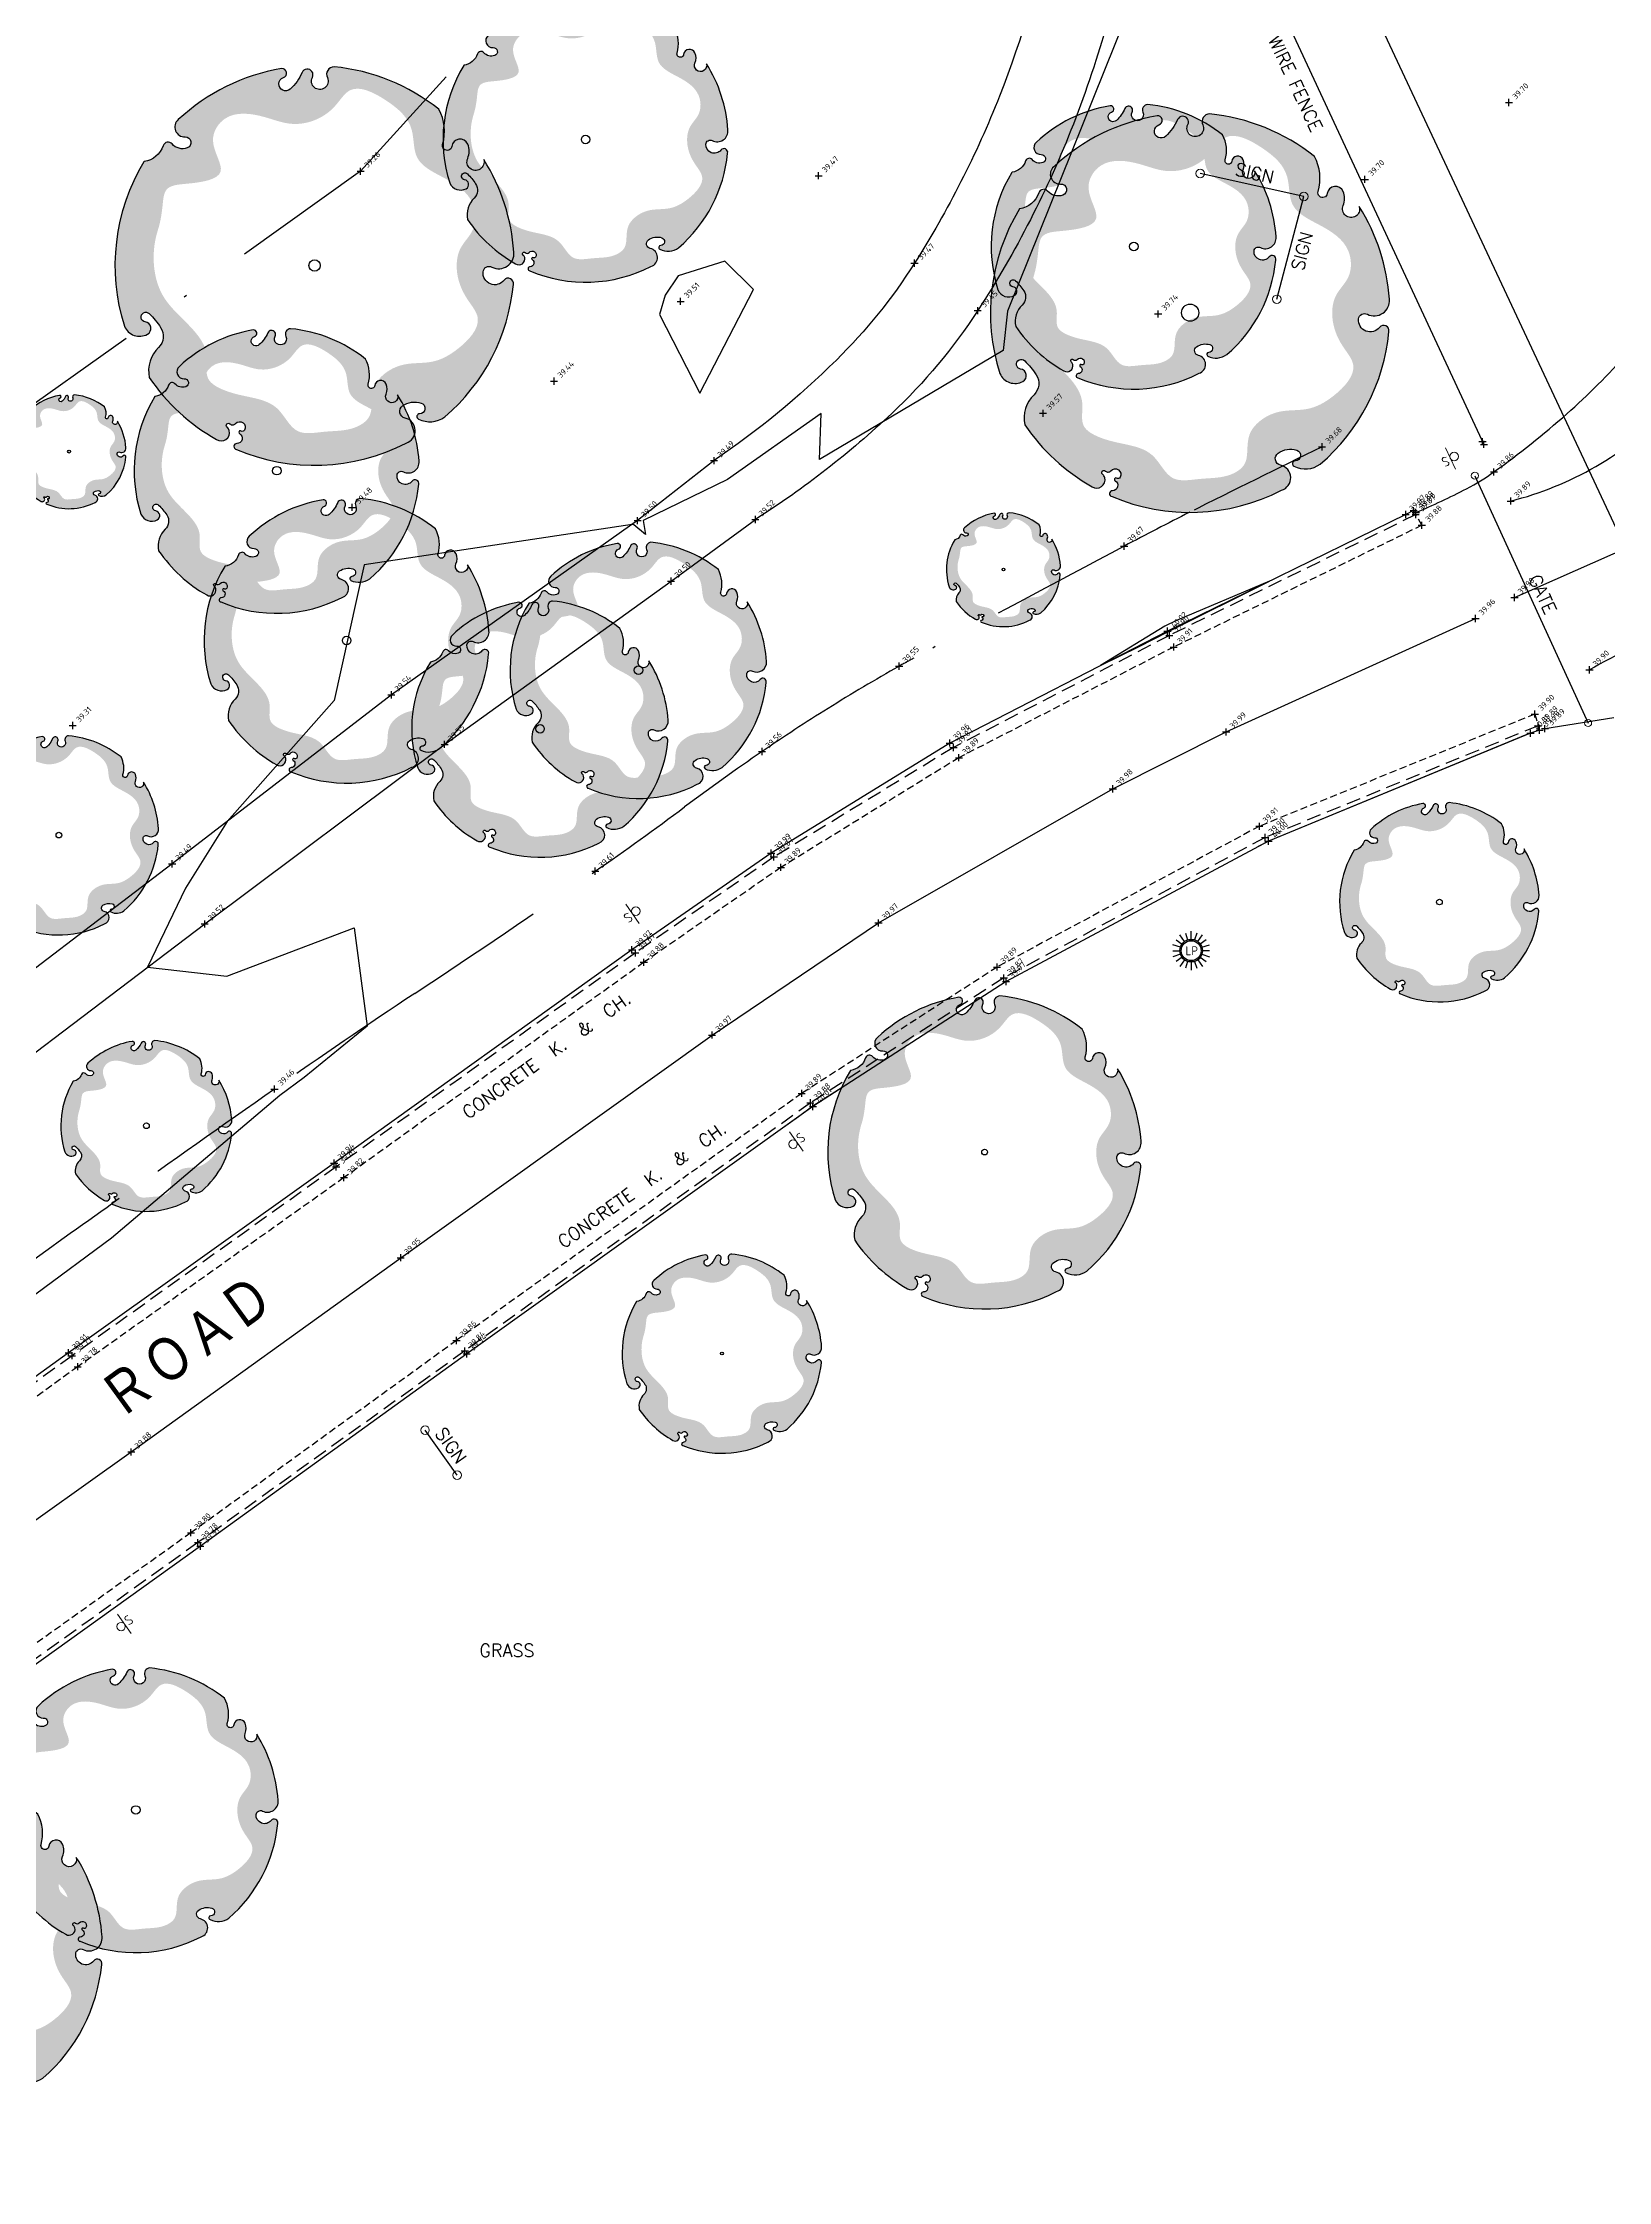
# Model space of a CAD drawing. Header units: metres. Extents: x 246075 to 247503, y 7418632 to 7419642.
# Drawn here: x 247004.1 to 247059, y 7419001.9 to 7419076.8 of the extents above; entities that cross this region are included whole.
import ezdxf
from ezdxf.enums import TextEntityAlignment as Align

# ---------------------------------------------------------------- set-up
doc = ezdxf.new("R2010")
doc.units = ezdxf.units.M
for name, pattern in [('DASHDOT', [10, 5, -2.5, 0, -2.5]), ('DASHED', [0.75, 0.5, -0.25]), ('HIDDEN', [0.375, 0.25, -0.125])]:
    doc.linetypes.add(name, pattern=pattern)
for name, color, linetype in [('-TEXT', 7, 'Continuous'), ('103_TOE_OF_BATTER', 37, 'DASHDOT'), ('103_TOE_OF_BATTER-L', 37, 'DASHDOT'), ('103_TOE_OF_BATTER-S', 37, 'DASHDOT'), ('104_EXISTING_SURFACE-L', 35, 'Continuous'), ('104_EXISTING_SURFACE-S', 35, 'Continuous'), ('201_SINGLE_TREE-H', 63, 'Continuous'), ('201_SINGLE_TREE-S', 96, 'Continuous'), ('203_GROUP_TREES', 116, 'DASHDOT'), ('203_GROUP_TREES-L', 116, 'DASHDOT'), ('203_GROUP_TREES-S', 116, 'DASHDOT'), ('403_EDGE_OF_BITUMEN', 8, 'Continuous'), ('403_EDGE_OF_BITUMEN-L', 8, 'Continuous'), ('403_EDGE_OF_BITUMEN-S', 8, 'Continuous'), ('405_EDGE_FORMATION', 33, 'Continuous'), ('405_EDGE_FORMATION-L', 33, 'Continuous'), ('405_EDGE_FORMATION-S', 33, 'Continuous'), ('408_BACK_OF_KERB', 10, 'Continuous'), ('408_BACK_OF_KERB-L', 10, 'Continuous'), ('408_BACK_OF_KERB-S', 10, 'Continuous'), ('418_LANE_LINE_SOLID', 53, 'Continuous'), ('418_LANE_LINE_SOLID-L', 53, 'Continuous'), ('418_LANE_LINE_SOLID-S', 53, 'Continuous'), ('503_SIGN', 89, 'Continuous'), ('903_FENCE', 24, 'FENCELINE'), ('903_FENCE-S', 24, 'Continuous'), ('904_GATE', 22, 'Continuous'), ('EX-GATE_(SLS)', 22, 'Continuous'), ('EX-TRAFFIC_SIGN_(SLS)', 89, 'Continuous'), ('Surface_Contours_Major', 4, 'Continuous'), ('Surface_Contours_Minor', 253, 'Continuous')]:
    doc.layers.add(name, color=color, linetype=linetype)
for name, color, linetype, true_color in [('406_LIP_OF_KERB', 7, 'HIDDEN', 0xff4100), ('406_LIP_OF_KERB-L', 7, 'HIDDEN', 0xff4100), ('406_LIP_OF_KERB-S', 7, 'HIDDEN', 0xff4100), ('407_INVERT_OF_KERB', 7, 'DASHED', 0xff4100), ('407_INVERT_OF_KERB-L', 7, 'DASHED', 0xff4100), ('407_INVERT_OF_KERB-S', 7, 'DASHED', 0xff4100), ('717_ELEC_LINE_OVER', 7, 'Continuous', 0xffa500), ('EX-LIGHT_(SLS)', 7, 'Continuous', 0xffa500)]:
    doc.layers.add(name, color=color, linetype=linetype, true_color=true_color)
doc.styles.add('BOLD', font='ARIALN.TTF')
doc.styles.add('ISO', font='iso.shx')
doc.styles.add('ISO2.5', font='isocp.shx', dxfattribs={"height": 2.5})
doc.styles.get("Standard").update_dxf_attribs({"font": 'SIMPLEX.shx'})
doc.linetypes.add('FENCELINE', pattern='A,0.5,-0.2,["/",Standard,S=0.1,R=0,X=0,Y=-0.05],-0.25', length=0.95)

# ---------------------------------------------------------------- blocks, each defined once
blk = doc.blocks.new('CROSS')
at = {"color": 0, "linetype": 'Continuous'}
for p, q in [((-0.5, 0), (0.5, 0)), ((0, -0.5), (0, 0.5))]:
    blk.add_line(p, q, dxfattribs=at)
blk = doc.blocks.new('SP')
at = {"color": 0, "linetype": 'Continuous', "lineweight": 13}
for p, q in [((0.1496773517587346, 0.4234156031730781), (0.1496773517587346, -0.4063998643444126)), ((0.2795806264404116, 0.1647302818258982), (0.2629590167847671, 0.1037785327369976)), ((0.2629590167847671, 0.1037785327369976), (0.3017451745278777, 0.05945252042591949)), ((0.3349901952491218, 0.192435622320853), (0.2795806264404116, 0.1647302818258982)), ((0.3017451745278777, 0.05945252042591949), (0.4014802366916098, 0.004044371916859492)), ((0.4236447847790759, 0.1758124180238801), (0.3349901952491218, 0.192435622320853)), ((0.4014802366916098, 0.004044371916859492), (0.4070213737134764, 0.004044371916859492)), ((0.4402663944347204, -0.04028164039421858), (0.4014802366916098, 0.004044371916859492)), ((0.4014802366916098, 0.004044371916859492), (0.4070213737134764, 0.004044371916859492)), ((0.2629590167847671, -0.09568978890327857), (0.3682352159703658, -0.1289336650163747)), ((0.3682352159703658, -0.1289336650163747), (0.4236447847790759, -0.1012308570022695)), ((0.3682352159703658, -0.1289336650163747), (0.3737763529922323, -0.1289336650163747)), ((0.4236447847790759, -0.1012308570022695), (0.4402663944347204, -0.04028164039421858))]:
    blk.add_line(p, q, dxfattribs=at)
blk.add_circle((0, 0), 0.1499998041406962, dxfattribs=at)
blk = doc.blocks.new('201T')
at = {"layer": '201_SINGLE_TREE-S'}
blk.add_circle((0, 0), 0.5, dxfattribs=at)
blk = doc.blocks.new('201C')
at = {"layer": '201_SINGLE_TREE-H', "transparency": 33554534}
h = blk.add_hatch(color=256, dxfattribs=at)
h.paths.add_polyline_path([(-0.3716764460812954, -0.3344175513540222, 0.2229257005935259), (0.01964065704876816, -0.4995984323783969, 0.7707990094396505), (0.04389588841951308, -0.4416688276535474, -0.6503021150130089), (0.05113898635190139, -0.4116153000380969, -0.2347368677725955), (0.09642395032918216, -0.4246522328144486, -0.8473118040143002), (0.08158999935972133, -0.4474702552796526, 0.7844296681140911), (0.07323903959746758, -0.4583251090194373, 0.2769341281739931), (0.135243976684194, -0.4813414217118037, 0.1935989468105165), (0.430904730433582, -0.2535774916737754, 0.8004349316816511), (0.4144096807091557, -0.2337386029824806, -0.7521599147198078), (0.3756626661862015, -0.1924639238671055, -0.5289142198604304), (0.4006328110764059, -0.1909163335837967, 0.5941124995862044), (0.4663025168738386, -0.1803881464990766, 0.1238052325822605), (0.4961652935024858, 0.06163288796495969, -1.4175903664903), (0.4607277737386255, 0.08113632430868556, 0.2069055011306047), (0.4757894841613393, 0.1133099128033077, 0.75972926337202), (0.4373759106654518, 0.1252403209139228, -1.07330725264715), (0.4186841348770258, 0.1392467082571471, 0.1943787022314237), (0.4474244448728655, 0.2231369074558192, 0.1446122602557957), (0.2543756417368286, 0.4304264144850674, 0.5333896719804042), (0.2276620666693532, 0.4127841109849264, -1.59259249632834), (0.1939435380733983, 0.4293470172832929, 1.030038490857504), (0.1757722386539626, 0.4512817609433508, -0.1036101070781722), (0.1313716989290015, 0.4261537818950139, -1.238487165837409), (0.1281613151146814, 0.4593007997363543, 0.8847252645569005), (0.1336119012953816, 0.4817961701899893, 0.1475487528784249), (-0.1551186732922361, 0.4753095029296492, 0.717250462096952), (-0.1578545897889683, 0.4290650633403121, -0.8640317687005135), (-0.1645961076481797, 0.4015017719529865, -0.3107038117222954), (-0.1946274194899331, 0.4266287297165672, 0.5814299109044315), (-0.2166864501220971, 0.4321260454232032, -0.2815581878467048), (-0.2766433991876909, 0.4161727403814481), (-0.2775015109907599, 0.4158989289895487, 0.2171212835452754), (-0.4959402779565778, 0.06342119864180162), (-0.4959410507072732, 0.06340747551709747, 0.440010530890564), (-0.4522481000126959, 0.02099900381736575, 0.7239725548553895), (-0.4441569926148361, 0.05155298120492091, -1.384648044533611), (-0.4261723901189214, 0.06593284384918086, -0.05110651814804767), (-0.4149325146618139, 0.02234781398301777, -0.3615015149386034), (-0.4410002773522308, -0.02078719149408137, 0.2568224313056032), (-0.4936881063069336, -0.07907055419607723, 0.1161655517111834), (-0.4064785594581224, -0.2911337230927966, 0.6780295620308776), (-0.3682167477328733, -0.2842915486862196, 0.1700351018160893), (-0.3696109520348614, -0.2740276504216492, -1.05470140758829), (-0.3596049436782209, -0.2695743207829064, 0.4319030773951807), (-0.3468089782991228, -0.2748608327414654, -0.910727908535756), (-0.3329014852661771, -0.2993212162213279, -0.4204602959316671), (-0.3418036587808615, -0.2976473296893705, 1.007884986431143), (-0.347921400633652, -0.3018229794128153, -0.7666339792373723), (-0.3646032358620062, -0.3215549261815642, 0.9386017609543317), (-0.3716748241076857, -0.334418582065755)])
edge = h.paths.add_edge_path(flags=16)
edge.add_spline(control_points=[(-0.3176730817641555, 0.2468491133487873), (-0.3030009273187773, 0.2627791505195773), (-0.2855504979763168, 0.2893271047763957), (-0.255964825392681, 0.3411280513180053), (-0.1928329558461144, 0.3154870815315665), (-0.09212162248599043, 0.2859600491302796), (-0.1161796757725995, 0.3941019494035327), (-0.03586484800166545, 0.4461995946312083), (0.03917480961700903, 0.398510702916786), (0.1027872634624316, 0.3299043994605153), (0.1957274961626467, 0.3213869582765323), (0.2784284931049683, 0.3804106593100869), (0.3441516223632277, 0.2960684540581955), (0.3785182581850677, 0.2147240082794415), (0.3303220186825797, 0.1306537553690834), (0.3915417846686466, 0.05916492412550589), (0.437794661952978, -0.01388031098329279), (0.4054583123835869, -0.09188238245542024), (0.3458733859376935, -0.1091000859926385), (0.3101777228201286, -0.1665627290151299), (0.3057034838162451, -0.2282205229717906), (0.3286160148038277, -0.3090514946946268), (0.240833570527343, -0.3446576761156983), (0.1647412143019835, -0.3496072952947742), (0.1030018093163108, -0.3141964137842148), (0.0463161101511389, -0.3153223752537979), (0.004680297117943155, -0.3356474490240036), (-0.01392588364086578, -0.3682077705013516), (-0.03273005758831005, -0.4069318511618487), (-0.09274984124056118, -0.4150781950333347), (-0.1463433918572434, -0.3867828185648587), (-0.2299707773391617, -0.3664687591291766), (-0.2245109853141116, -0.2773120091558727), (-0.2863841152326643, -0.2294346316150815), (-0.3343885003637865, -0.194100562234734), (-0.3737479187078065, -0.1408644831791168), (-0.3276315815647877, -0.08655718771011145), (-0.3440263394837189, -0.0009014743386810409), (-0.386579252834423, 0.08278160652574762), (-0.3664937628350344, 0.17962323917933), (-0.3358889330952763, 0.2270715687569052), (-0.3176730817641555, 0.2468491133487873)], knot_values=[0, 0, 0, 0, 0.06497186932037158, 0.1012431336252679, 0.1565195553920549, 0.2455860825017533, 0.3244625089901523, 0.3879073746161184, 0.4860941177285412, 0.5545139293283894, 0.6718261249842064, 0.7286294555460615, 0.8236608508427032, 0.9198853115485488, 0.9899527887791639, 1.075257106409198, 1.171703623858139, 1.235930409942461, 1.293574855600173, 1.346478347582931, 1.426141871237778, 1.479146356297485, 1.57081679340908, 1.644481054542723, 1.7125613116317, 1.774900732002249, 1.807000244173619, 1.846291278270252, 1.885582312366855, 1.928182194953374, 2.007036017507627, 2.074590550458035, 2.151637709542221, 2.226454545401149, 2.293426015376574, 2.34074433710481, 2.397547667666688, 2.473170282996442, 2.587293589769855, 2.673595166614693, 2.75425938785441, 2.75425938785441, 2.75425938785441, 2.75425938785441], degree=3, periodic=0)
at = {"layer": '201_SINGLE_TREE-S'}
blk.add_lwpolyline([(-0.3716764460812954, -0.3344175513540222, 0.2229257005935317), (0.01964065704876816, -0.4995984323783969, 0.7707990094397617), (0.04389588841951308, -0.4416688276535421, -0.6503021150130538), (0.05113898635190139, -0.4116153000380969, -0.2347368677725977), (0.09642395032918216, -0.4246522328144486, -0.8473118040142994), (0.08158999935972133, -0.4474702552796526, 0.7844296681141801), (0.07323903959746758, -0.4583251090194391, 0.2769341281739876), (0.135243976684194, -0.4813414217118037, 0.1935989468105169), (0.430904730433582, -0.2535774916737736, 0.800434931681331), (0.4144096807091557, -0.2337386029824753, -0.7521599147198439), (0.3756626661862015, -0.1924639238671038, -0.5289142198604725), (0.4006328110764059, -0.1909163335837967, 0.594112499586194), (0.4663025168738386, -0.1803881464990784, 0.1238052325822609), (0.4961652935024858, 0.06163288796495969, -1.417590366490407), (0.4607277737386255, 0.08113632430868734, 0.206905501130606), (0.4757894841613393, 0.1133099128033077, 0.7597292633720214), (0.4373759106654518, 0.1252403209139228, -1.073307252646932), (0.4186841348770258, 0.1392467082571436, 0.1943787022314237), (0.4474244448728655, 0.2231369074558192, 0.1446122602557931), (0.2543756417368286, 0.4304264144850656, 0.5333896719803994), (0.2276620666693532, 0.4127841109849264, -1.592592496328683), (0.1939435380733983, 0.4293470172832983, 1.030038490857383), (0.1757722386539626, 0.4512817609433526, -0.103610107078187), (0.1313716989290015, 0.4261537818950103, -1.238487165837401), (0.1281613151146814, 0.4593007997363543, 0.8847252645569005), (0.1336119012953816, 0.4817961701899893, 0.1475487528784267), (-0.1551186732922361, 0.4753095029296475, 0.7172504620968337), (-0.1578545897889683, 0.4290650633403157, -0.8640317687005391), (-0.1645961076481797, 0.4015017719529865, -0.310703811722292), (-0.1946274194899331, 0.4266287297165672, 0.5814299109044796), (-0.2166864501220971, 0.4321260454232014, -0.2815581878466759), (-0.2766433991876909, 0.4161727403814464), (-0.2775015109907599, 0.4158989289895487, 0.2171212835452748), (-0.4959402779565778, 0.06342119864180162), (-0.4959410507072732, 0.06340747551709747, 0.4400105308905434), (-0.4522481000126959, 0.02099900381736575, 0.723972554855401), (-0.4441569926148361, 0.05155298120492091, -1.384648044533459), (-0.4261723901189214, 0.06593284384918263, -0.05110651814804821), (-0.4149325146618139, 0.02234781398301777, -0.361501514938633), (-0.4410002773522308, -0.02078719149408137, 0.2568224313056059), (-0.4936881063069336, -0.07907055419607723, 0.1161655517111834), (-0.4064785594581224, -0.2911337230927966, 0.6780295620308899), (-0.3682167477328733, -0.2842915486862196, 0.1700351018161037), (-0.3696109520348614, -0.2740276504216492, -1.054701407587912), (-0.3596049436782209, -0.2695743207829029, 0.4319030773951715), (-0.3468089782991228, -0.2748608327414654, -0.9107279085353889), (-0.3329014852661771, -0.2993212162213208, -0.4204602959316209), (-0.3418036587808615, -0.2976473296893705, 1.007884986432059), (-0.347921400633652, -0.3018229794128207, -0.7666339792373678), (-0.3646032358620062, -0.3215549261815642, 0.938601760954506), (-0.3716748241076857, -0.3344185820657568)], format="xyb", dxfattribs=at)
blk = doc.blocks.new('LP')
at = {"layer": 'EX-LIGHT_(SLS)', "color": 0}
for p, q in [((-0.3766183804529248, 0.122370729772436), (-0.6473762266364645, 0.2103452869071248)), ((-0.6473762266365668, 0), (-0.395999999999998, 0)), ((-0.5237383691032562, 0.3805181987017619), (-0.3203707297725373, 0.2327629599078705)), ((-0.2327629599077682, 0.320370729772435), (-0.4001005115700479, 0.55069111049622)), ((-0.2000502557850496, 0.6156913788372947), (-0.1223707297726151, 0.3766183804528225)), ((0, 0.395999999999998), (0, 0.6806916471781904)), ((0.2000502557849473, 0.6156913788372947), (0.1223707297724104, 0.3766183804528225)), ((0.2327629599077682, 0.320370729772435), (0.4001005115699456, 0.55069111049622)), ((0.523738369103154, 0.3805181987015828), (0.3203707297725373, 0.2327629599078705)), ((0.3766183804529248, 0.122370729772436), (0.6473762266364645, 0.2103452869069457)), ((-0.3766183804529248, -0.122370729772436), (-0.6473762266365668, -0.2103452869071248)), ((-0.3203707297723327, -0.2327629599078705), (-0.5237383691033074, -0.3805181987017619)), ((-0.2327629599077682, -0.320370729772435), (-0.4001005115700479, -0.55069111049622)), ((-0.1223707297725127, -0.3766183804528225), (-0.2000502557850496, -0.6156913788372947)), ((0, -0.395999999999998), (0, -0.6806916471781904)), ((0.1223707297724104, -0.3766183804528225), (0.2000502557849473, -0.6156913788372947)), ((0.2327629599077682, -0.320370729772435), (0.4001005115699456, -0.55069111049622)), ((0.320370729772435, -0.2327629599078705), (0.523738369103154, -0.3805181987017619)), ((0.3766183804529248, -0.122370729772436), (0.6473762266364645, -0.2103452869071248)), ((0.6473762266364645, -1.790567694115452e-13), (0.395999999999998, -1.790567694115452e-13))]:
    blk.add_line(p, q, dxfattribs=at)
for radius in [0.396, 0.3494479677177595]:
    blk.add_circle((0, 0), radius, dxfattribs=at)
at = {"layer": 'EX-LIGHT_(SLS)', "color": 0, "style": 'ISO'}
blk.add_text('LP', height=0.315, dxfattribs=at).set_placement((0.02035495017645417, 0), align=Align.MIDDLE_CENTER)
blk = doc.blocks.new('GATE')
at = {"color": 0, "linetype": 'Continuous', "lineweight": 13}
blk.add_circle((0, 0), 0.125, dxfattribs=at)
blk = doc.blocks.new('SPD')
at = {"color": 0, "linetype": 'Continuous', "lineweight": 13}
blk.add_circle((0, 0), 0.1499999999999773, dxfattribs=at)
blk = doc.blocks.new('CK')
at = {"layer": '-TEXT'}
blk.add_text('CONCRETE  K.  &  CH.', height=0.45, dxfattribs=at).set_placement((-0.0324149327352643, -0.2360252141952515), align=Align.CENTER)
blk = doc.blocks.new('G')
at = {"layer": '-TEXT'}
blk.add_text('GRASS', height=0.45, dxfattribs=at).set_placement((0.02052945713512599, -0.2354970537126064), align=Align.CENTER)

msp = doc.modelspace()

# ---------------------------------------------------------------- linework, layer by layer
at = {"layer": '103_TOE_OF_BATTER'}
for points in [[(246997.0385198593, 7419029.334598422, -0.0005350164368299215), (247003.3275573367, 7419033.88062303, -0.001913711931135949), (247006.7558159828, 7419036.333263874, -0.00121112377031065), (247012.1969529762, 7419040.17477409, -0.007063809958465559), (247017.1154946338, 7419043.526749158, 0.005504311846057092), (247023.4408445127, 7419047.808631266, 0.008645444828538584), (247026.5711966341, 7419050.059430524, -0.009978163888579784), (247029.2886948458, 7419052.002411153, -0.01095483180113299), (247031.5998204052, 7419053.512793228, -0.01042521300507789), (247034.0939489538, 7419054.994629153, -0.006315719657084178), (247034.6120605469, 7419055.279433846, -0.0004472608195267493), (247041.9816895773, 7419059.201651425, -0.00580333788827856), (247044.281956017, 7419060.389225841, -0.002904624987413416), (247048.9183140607, 7419062.681503507)], [(246984.4953969519, 7419020.155340212, -4.163691975837769e-05), (246992.6703701019, 7419026.148395538, -0.000233885438708747)]]:
    msp.add_lwpolyline(points, format="xyb", dxfattribs=at)
at = {"layer": '203_GROUP_TREES'}
for p, q in [((247024.9872422639, 7419083.144317996), (247015.2171160216, 7419072.340601562)), ((247015.2171160216, 7419072.340601562), (246999.9211807077, 7419061.437924365))]:
    msp.add_line(p, q, dxfattribs=at)
at = {"layer": '403_EDGE_OF_BITUMEN'}
msp.add_line((247056.7320818709, 7419052.806285724), (247059.1520642238, 7419053.191996523), dxfattribs=at)
msp.add_lwpolyline([(247052.2077040627, 7419060.380268015, 0.02030863916193518), (247053.9875622988, 7419061.214971192, 0.0355988855582268), (247054.9443081614, 7419061.801949068, 0.02607615621571061), (247057.4953907877, 7419063.838070903, 0.028345172227564), (247059.6252185854, 7419065.955257226, 0.06424909574118753), (247061.6689749984, 7419068.921061576, 0.08783878300006674), (247062.4498734066, 7419071.447031911, 0.05959471661120095), (247062.4603787891, 7419073.339318764, 0.01665384048665886), (247061.4731050871, 7419080.016162275, 0.02806197880533102), (247060.6521795113, 7419083.426607765, 0.02159217304752268), (247059.1516603105, 7419087.729981309)], format="xyb", dxfattribs=at)
at = {"layer": '405_EDGE_FORMATION'}
for p, q in [((247027.605204268, 7419062.198622756), (247024.9274494999, 7419060.097306016)), ((247024.9274494999, 7419060.097306016), (247016.2930101806, 7419053.988226715)), ((247026.0995520781, 7419057.972282783), (247029.055629189, 7419060.135440786)), ((247018.1587637356, 7419052.255163538), (247026.0995520781, 7419057.972282783)), ((247016.2930101806, 7419053.988226715), (247008.6070922931, 7419048.068413676)), ((247009.7492796975, 7419045.959612292), (247018.1587637356, 7419052.255163538)), ((247008.6070922931, 7419048.068413676), (246998.1568865797, 7419040.091577732)), ((246999.9107328642, 7419038.510619646), (247009.7492796975, 7419045.959612292))]:
    msp.add_line(p, q, dxfattribs=at)
for points in [[(247038.0760526809, 7419095.04659886, -0.0818939160461456), (247041.8565498905, 7419087.328485586, -0.1164632370727511), (247042.222408692, 7419081.255067064, -0.04992981272436372), (247040.200767295, 7419073.992512308, -0.05124047884400668), (247036.8495389814, 7419067.454538837, -0.06026121174973038), (247033.8398730755, 7419063.85532623, -0.04658531112766167), (247029.055629189, 7419060.135440786)], [(247035.5030728418, 7419093.788097844, -0.08539703311927561), (247039.1002417902, 7419086.768829795, -0.1228476317895352), (247039.4245180278, 7419081.253067858, -0.04759826238091811), (247037.6134140184, 7419074.975378515, -0.04731359648963097), (247034.6334176514, 7419069.116879736, -0.0571050100980484), (247031.8929524384, 7419065.722410945, -0.04483245210077209), (247027.605204268, 7419062.198622756)]]:
    msp.add_lwpolyline(points, format="xyb", dxfattribs=at)
at = {"layer": '406_LIP_OF_KERB'}
for p, q in [((247052.4171707973, 7419059.933741405), (247052.1274507522, 7419060.446154582)), ((247052.4171707973, 7419059.933741405), (247043.7179011057, 7419055.664781526)), ((247043.7179011057, 7419055.664781526), (247036.1891030219, 7419051.786827166)), ((247056.3774464962, 7419053.315422786), (247046.7207258088, 7419049.383908201)), ((247056.3774464962, 7419053.315422786), (247056.5450964173, 7419052.753738137)), ((247036.1891030219, 7419051.786827166), (247029.9509307381, 7419047.943832027)), ((247046.7207258088, 7419049.383908201), (247037.5275904735, 7419044.449424732)), ((247029.9509307381, 7419047.943832027), (247025.1460206244, 7419044.616875838)), ((247025.1460206244, 7419044.616875838), (247014.6327565863, 7419037.068614188)), ((247037.5275904735, 7419044.449424732), (247030.6796236455, 7419040.02260211)), ((247030.6796236455, 7419040.02260211), (247018.5753122793, 7419031.364107965)), ((247014.6327565863, 7419037.068614188), (247005.297764513, 7419030.44326818)), ((247018.5753122793, 7419031.364107965), (247009.2686218854, 7419024.623441939)), ((247005.297764513, 7419030.44326818), (246996.1886007362, 7419023.823211071)), ((247009.2686218854, 7419024.623441939), (247000.3737186302, 7419018.274006863))]:
    msp.add_line(p, q, dxfattribs=at)
at = {"layer": '407_INVERT_OF_KERB'}
for p, q in [((247052.2025609105, 7419060.305571125), (247043.5677475034, 7419056.073123477)), ((247043.5677475034, 7419056.073123477), (247035.9992260687, 7419052.145302823)), ((247056.4925131638, 7419052.904816888), (247046.9269976786, 7419048.992139212)), ((247035.9992260687, 7419052.145302823), (247029.7000820022, 7419048.308115101)), ((247046.9269976786, 7419048.992139212), (247037.762347692, 7419044.069262145)), ((247029.7000820022, 7419048.308115101), (247024.8477000807, 7419044.945404416)), ((247024.8477000807, 7419044.945404416), (247014.3572346866, 7419037.446789723)), ((247037.762347692, 7419044.069262145), (247030.9814075794, 7419039.689286177)), ((247030.9814075794, 7419039.689286177), (247018.8688373752, 7419030.995557982)), ((247014.3572346866, 7419037.446789723), (247005.1010791353, 7419030.830009409)), ((247018.8688373752, 7419030.995557982), (247009.5117345009, 7419024.277225348)), ((247005.1010791353, 7419030.830009409), (246995.9004841727, 7419024.14820594)), ((247009.5117345009, 7419024.277225348), (247000.6342247438, 7419017.928307641))]:
    msp.add_line(p, q, dxfattribs=at)
at = {"layer": '408_BACK_OF_KERB'}
for p, q in [((247051.8528717719, 7419060.310952896), (247043.5003104461, 7419056.22127993)), ((247052.1274507522, 7419060.446154582), (247051.8528717719, 7419060.310952896)), ((247043.5003104461, 7419056.22127993), (247035.8651232274, 7419052.299763409)), ((247056.2257917377, 7419052.643497032), (247047.042787805, 7419048.861445582)), ((247056.5450964173, 7419052.753738137), (247056.2257917377, 7419052.643497032)), ((247035.8651232274, 7419052.299763409), (247029.6068113485, 7419048.442313201)), ((247047.042787805, 7419048.861445582), (247037.842185656, 7419043.940094842)), ((247029.6068113485, 7419048.442313201), (247024.7289057281, 7419045.054823878)), ((247024.7289057281, 7419045.054823878), (247014.2889088557, 7419037.581449257)), ((247037.842185656, 7419043.940094842), (247031.0725460031, 7419039.561868462)), ((247031.0725460031, 7419039.561868462), (247018.9341811207, 7419030.888891991)), ((247014.2889088557, 7419037.581449257), (247004.9784509386, 7419030.92827094)), ((247004.9784509386, 7419030.92827094), (246995.789073284, 7419024.2937395)), ((247018.9341811207, 7419030.888891991), (247009.5999527265, 7419024.155960802)), ((247009.5999527265, 7419024.155960802), (247000.6977442862, 7419017.771707852))]:
    msp.add_line(p, q, dxfattribs=at)
at = {"layer": '418_LANE_LINE_SOLID'}
for p, q in [((247055.6649084006, 7419057.402397783), (247065.0400686678, 7419061.550900413)), ((247045.5586548531, 7419052.68956627), (247054.2969401553, 7419056.665340096)), ((247041.5826097435, 7419050.694777224), (247045.5586548531, 7419052.68956627)), ((247033.3689963566, 7419045.995051635), (247041.5826097435, 7419050.694777224)), ((247027.5367873924, 7419042.06545978), (247033.3689963566, 7419045.995051635)), ((247016.6221926637, 7419034.2640879), (247027.5367873924, 7419042.06545978)), ((247007.175288861, 7419027.457014969), (247016.6221926637, 7419034.2640879)), ((246998.3681596032, 7419021.197815569), (247007.175288861, 7419027.457014969))]:
    msp.add_line(p, q, dxfattribs=at)
for points in [[(247055.5322521222, 7419060.782362953, 0.06827500338340488), (247058.516617395, 7419061.995060248, 0.06827500354226707), (247061.0641287315, 7419063.966673004, 0.08094063406653408), (247063.2611267939, 7419067.081596448, 0.08094063399266309), (247064.3555829989, 7419070.732858442)], [(247074.1328609716, 7419051.784239653, 0.09755947681695919), (247072.0633962334, 7419055.032239032, 0.1407313210954856), (247069.7355381246, 7419056.394224809, 0.04686224253095257), (247067.0752301113, 7419056.812892186, 0.03931831150096497), (247063.8679699015, 7419056.761068459, 0.05831314008410624), (247061.2268618796, 7419056.194691291, 0.04885149829802207), (247058.2928389257, 7419054.86550407)]]:
    msp.add_lwpolyline(points, format="xyb", dxfattribs=at)
at = {"layer": '503_SIGN'}
for p, q in [((247048.2778261248, 7419071.452231545), (247044.6497549146, 7419072.264505575)), ((247047.3320314522, 7419067.853124176), (247048.2778261248, 7419071.452231545)), ((247018.5967232808, 7419026.638989813), (247017.4737112498, 7419028.217697217))]:
    msp.add_line(p, q, dxfattribs=at)
at = {"layer": '717_ELEC_LINE_OVER'}
msp.add_line((247064.3057900177, 7419048.97914781), (247011.4043595036, 7419161.957285231), dxfattribs=at)
at = {"layer": '903_FENCE'}
for p, q in [((247022.8853187233, 7419130.865865361), (247054.5927735418, 7419062.76731397)), ((247054.5927735418, 7419062.76731397), (247054.5415169026, 7419062.86420993))]:
    msp.add_line(p, q, dxfattribs=at)
at = {"layer": '904_GATE'}
msp.add_line((247054.2770156417, 7419061.67127867), (247058.244578815, 7419053.00276807), dxfattribs=at)
at = {"layer": 'Surface_Contours_Major', "elevation": 40}
msp.add_lwpolyline([(247042.484, 7419055.67), (247043.511, 7419056.197), (247047.074, 7419057.972), (247043.817, 7419056.6), (247043.413, 7419056.392), (247041.147, 7419055.013)], close=True, dxfattribs=at)
for points in [[(247056.242, 7419052.65), (247056.238, 7419052.657), (247055.754, 7419052.459), (247047.041, 7419048.864), (247046.684, 7419048.67)], [(247032.263, 7419040.333), (247031.415, 7419039.794), (247031.067, 7419039.569), (247030.564, 7419039.206), (247029.923, 7419038.741)]]:
    msp.add_lwpolyline(points, dxfattribs=at)
at = {"layer": 'Surface_Contours_Minor', "elevation": 39.5}
msp.add_lwpolyline([(247042.4, 7419078.651), (247037.889, 7419067.436), (247037.737, 7419066.06), (247031.299, 7419062.243), (247031.359, 7419063.846), (247028.071, 7419061.536), (247025.122, 7419060.1), (247025.198, 7419059.606), (247024.799, 7419059.949), (247024.733, 7419059.961), (247015.338, 7419058.552), (247014.29, 7419053.797), (247010.535, 7419049.554), (247009.073, 7419047.209), (247007.746, 7419044.444), (247010.525, 7419044.125), (247014.985, 7419045.827), (247015.45, 7419042.384), (247013.238, 7419040.581), (247012.383, 7419039.944), (247006.48, 7419034.946), (247003.829, 7419032.984)], dxfattribs=at)
msp.add_lwpolyline([(247028.988, 7419068.196), (247027.978, 7419069.186), (247026.349, 7419068.672), (247025.894, 7419067.998), (247025.697, 7419067.315), (247027.108, 7419064.566)], close=True, dxfattribs=at)

# ---------------------------------------------------------------- block references
at = {"layer": '-TEXT'}
for p, rotation in [((247021.7485044758, 7419041.380610566), 35.67740510120268), ((247025.0978783204, 7419036.839631249), 35.57701789726158)]:
    msp.add_blockref('CK', p, dxfattribs=dict(at, rotation=rotation))
msp.add_blockref('G', (247020.3241855961, 7419020.510611289), dxfattribs=at)
at = {"layer": '103_TOE_OF_BATTER-S', "xscale": 0.25, "yscale": 0.25, "zscale": 0.25}
for p in [(247048.9183140607, 7419062.681503507), (247041.9816895773, 7419059.201651425), (247034.0939489538, 7419054.994629153), (247029.2886948458, 7419052.002411153), (247023.4408445127, 7419047.808631266), (247012.1969529762, 7419040.17477409)]:
    msp.add_blockref('CROSS', p, dxfattribs=at)
at = {"layer": '104_EXISTING_SURFACE-S', "xscale": 0.25, "yscale": 0.25, "zscale": 0.25}
for p in [(247055.4709258444, 7419074.747746962), (247031.2713552011, 7419072.182651392), (247050.4200049393, 7419072.055427543), (247026.4336451888, 7419067.778584187), (247043.1740619029, 7419067.340151821), (247021.9948992315, 7419064.981941191), (247039.1382122125, 7419063.85840039), (247014.917718836, 7419060.561338148), (247005.1225310302, 7419052.917577499)]:
    msp.add_blockref('CROSS', p, dxfattribs=at)
at = {"layer": '201_SINGLE_TREE-S', "rotation": 25}
for name, p, xscale, yscale, zscale in [('201C', (247023.103529415, 7419073.45073886), 10, 10, 10), ('201C', (247013.6027668586, 7419069.035715402), 14, 14, 14), ('201C', (247044.293870038, 7419067.382586196), 14, 14, 14), ('201C', (247042.3187423148, 7419069.703893317), 10, 10, 10), ('201T', (247023.103529415, 7419073.45073886), 0.3, 0.3, 0.3), ('201T', (247042.3187423148, 7419069.703893317), 0.3, 0.3, 0.3), ('201T', (247013.6027668586, 7419069.035715402), 0.4, 0.4, 0.4), ('201C', (247012.2753624832, 7419061.8458978), 10, 10, 10), ('201T', (247044.293870038, 7419067.382586196), 0.6, 0.6, 0.6), ('201C', (247004.9939805086, 7419062.513566124), 4, 4, 4), ('201T', (247004.9939805086, 7419062.513566124), 0.1, 0.1, 0.1), ('201C', (247014.7263382656, 7419055.896165133), 10, 10, 10), ('201T', (247012.2753624832, 7419061.8458978), 0.3, 0.3, 0.3), ('201C', (247024.9552265055, 7419054.856778505), 9, 9, 9), ('201C', (247037.7529487396, 7419058.381174745), 4, 4, 4), ('201C', (247021.5056118961, 7419052.79765123), 9, 9, 9), ('201T', (247037.7529487396, 7419058.381174745), 0.1, 0.1, 0.1), ('201T', (247014.7263382656, 7419055.896165133), 0.3, 0.3, 0.3), ('201T', (247024.9552265055, 7419054.856778505), 0.3, 0.3, 0.3), ('201C', (247004.6382758406, 7419049.073814188), 7, 7, 7), ('201T', (247021.5056118961, 7419052.79765123), 0.3, 0.3, 0.3), ('201C', (247053.0341541755, 7419046.728567107), 7, 7, 7), ('201T', (247004.6382758406, 7419049.073814188), 0.2, 0.2, 0.2), ('201T', (247053.0341541755, 7419046.728567107), 0.2, 0.2, 0.2), ('201C', (247037.0889133102, 7419037.965302774), 11, 11, 11), ('201C', (247007.7061748685, 7419038.887223677), 6, 6, 6), ('201T', (247007.7061748685, 7419038.887223677), 0.2, 0.2, 0.2), ('201T', (247037.0889133102, 7419037.965302774), 0.2, 0.2, 0.2), ('201C', (247027.8831364757, 7419030.908483554), 7, 7, 7), ('201T', (247027.8831364757, 7419030.908483554), 0.1, 0.1, 0.1), ('201C', (247007.3352888208, 7419014.908442643), 10, 10, 10), ('201C', (247000.1662698177, 7419010.060874745), 12, 12, 12), ('201T', (247007.3352888208, 7419014.908442643), 0.3, 0.3, 0.3)]:
    msp.add_blockref(name, p, dxfattribs=dict(at, xscale=xscale, yscale=yscale, zscale=zscale))
at = {"layer": '203_GROUP_TREES-S', "xscale": 0.25, "yscale": 0.25, "zscale": 0.25}
msp.add_blockref('CROSS', (247015.2171160216, 7419072.340601562), dxfattribs=at)
at = {"layer": '403_EDGE_OF_BITUMEN-S', "xscale": 0.25, "yscale": 0.25, "zscale": 0.25}
for p in [(247054.9443081614, 7419061.801949068), (247052.2077040627, 7419060.380268015), (247056.7320818709, 7419052.806285724)]:
    msp.add_blockref('CROSS', p, dxfattribs=at)
at = {"layer": '405_EDGE_FORMATION-S', "xscale": 0.25, "yscale": 0.25, "zscale": 0.25}
for p in [(247034.6334176514, 7419069.116879736), (247036.8495389814, 7419067.454538837), (247027.605204268, 7419062.198622756), (247024.9274494999, 7419060.097306016), (247029.055629189, 7419060.135440786), (247026.0995520781, 7419057.972282783), (247016.2930101806, 7419053.988226715), (247018.1587637356, 7419052.255163538), (247008.6070922931, 7419048.068413676), (247009.7492796975, 7419045.959612292)]:
    msp.add_blockref('CROSS', p, dxfattribs=at)
at = {"layer": '406_LIP_OF_KERB-S', "xscale": 0.25, "yscale": 0.25, "zscale": 0.25}
for p in [(247052.4171707973, 7419059.933741405), (247043.7179011057, 7419055.664781526), (247056.3774464962, 7419053.315422786), (247036.1891030219, 7419051.786827166), (247046.7207258088, 7419049.383908201), (247029.9509307381, 7419047.943832027), (247025.1460206244, 7419044.616875838), (247037.5275904735, 7419044.449424732), (247030.6796236455, 7419040.02260211), (247014.6327565863, 7419037.068614188), (247018.5753122793, 7419031.364107965), (247005.297764513, 7419030.44326818), (247009.2686218854, 7419024.623441939)]:
    msp.add_blockref('CROSS', p, dxfattribs=at)
at = {"layer": '407_INVERT_OF_KERB-S', "xscale": 0.25, "yscale": 0.25, "zscale": 0.25}
for p in [(247052.2025609105, 7419060.305571125), (247043.5677475034, 7419056.073123477), (247056.4925131638, 7419052.904816888), (247035.9992260687, 7419052.145302823), (247046.9269976786, 7419048.992139212), (247029.7000820022, 7419048.308115101), (247024.8477000807, 7419044.945404416), (247037.762347692, 7419044.069262145), (247030.9814075794, 7419039.689286177), (247014.3572346866, 7419037.446789723), (247005.1010791353, 7419030.830009409), (247018.8688373752, 7419030.995557982), (247009.5117345009, 7419024.277225348)]:
    msp.add_blockref('CROSS', p, dxfattribs=at)
at = {"layer": '408_BACK_OF_KERB-S', "xscale": 0.25, "yscale": 0.25, "zscale": 0.25}
for p in [(247051.8528717719, 7419060.310952896), (247052.1274507522, 7419060.446154582), (247043.5003104461, 7419056.22127993), (247056.2257917377, 7419052.643497032), (247056.5450964173, 7419052.753738137), (247035.8651232274, 7419052.299763409), (247047.042787805, 7419048.861445582), (247029.6068113485, 7419048.442313201), (247024.7289057281, 7419045.054823878), (247037.842185656, 7419043.940094842), (247031.0725460031, 7419039.561868462), (247014.2889088557, 7419037.581449257), (247004.9784509386, 7419030.92827094), (247018.9341811207, 7419030.888891991), (247009.5999527265, 7419024.155960802)]:
    msp.add_blockref('CROSS', p, dxfattribs=at)
at = {"layer": '418_LANE_LINE_SOLID-S', "xscale": 0.25, "yscale": 0.25, "zscale": 0.25}
for p in [(247055.5322521222, 7419060.782362953), (247055.6649084006, 7419057.402397783), (247054.2969401553, 7419056.665340096), (247058.2928389257, 7419054.86550407), (247045.5586548531, 7419052.68956627), (247041.5826097435, 7419050.694777224), (247033.3689963566, 7419045.995051635), (247027.5367873924, 7419042.06545978), (247016.6221926637, 7419034.2640879), (247007.175288861, 7419027.457014969)]:
    msp.add_blockref('CROSS', p, dxfattribs=at)
at = {"layer": '903_FENCE-S', "xscale": 0.25, "yscale": 0.25, "zscale": 0.25}
for p in [(247054.5415169026, 7419062.86420993), (247054.5927735418, 7419062.76731397)]:
    msp.add_blockref('CROSS', p, dxfattribs=at)
at = {"layer": 'EX-GATE_(SLS)', "lineweight": 30}
for p in [(247054.2770156417, 7419061.67127867), (247058.244578815, 7419053.00276807)]:
    msp.add_blockref('GATE', p, dxfattribs=at)
at = {"layer": 'EX-LIGHT_(SLS)'}
msp.add_blockref('LP', (247044.3303348085, 7419045.023631936), dxfattribs=at)
at = {"layer": 'EX-TRAFFIC_SIGN_(SLS)', "lineweight": 30}
for p in [(247044.6497549146, 7419072.264505575), (247048.2778261248, 7419071.452231545), (247047.3320314522, 7419067.853124176), (247017.4737112498, 7419028.217697217), (247018.5967232808, 7419026.638989813)]:
    msp.add_blockref('SPD', p, dxfattribs=at)
at = {"layer": 'EX-TRAFFIC_SIGN_(SLS)'}
for p, rotation in [((247053.5522250561, 7419062.342075528), 205), ((247024.8631755537, 7419046.406993191), 214.7782661207036), ((247030.3741936577, 7419038.241860637), 35.54616539918624), ((247006.816604021, 7419021.334164486), 35.64634429221367)]:
    msp.add_blockref('SP', p, dxfattribs=dict(at, rotation=rotation))

# ---------------------------------------------------------------- texts
at = {"layer": '-TEXT'}
for s, height, rotation, p in [('STEEL POST AND WIRE FENCE', 0.45, 294.9716179989889, (247046.6426732413, 7419077.754118859)), ('SIGN', 0.45, 347.380387585327, (247046.5074859764, 7419072.053536967)), ('SIGN', 0.4499999999999999, 75.27637218715391, (247048.4335847545, 7419069.487475934)), ('GATE', 0.45, 294.5934925827254, (247056.442653905, 7419057.420258875)), ('SIGN', 0.45, 305.4261090058702, (247018.1981900133, 7419027.544274027))]:
    msp.add_text(s, height=height, rotation=rotation, dxfattribs=at).set_placement(p, align=Align.CENTER)
at = {"layer": '-TEXT', "style": 'BOLD'}
msp.add_text('D A R A M B A L               R O A D', height=1.5, rotation=36, dxfattribs=at).set_placement((247001.486695101, 7419024.729179904), align=Align.CENTER)
at = {"layer": '103_TOE_OF_BATTER-L', "style": 'ISO2.5'}
for s, p in [('39.68', (247049.085662663, 7419062.848852109)), ('39.67', (247042.1490381796, 7419059.369000027)), ('39.55', (247034.261297556, 7419055.161977755)), ('39.56', (247029.4560434481, 7419052.169759755)), ('39.61', (247023.608193115, 7419047.975979868)), ('39.46', (247012.3643015785, 7419040.342122692))]:
    msp.add_text(s, height=0.2, rotation=45, dxfattribs=at).set_placement(p, align=Align.MIDDLE_LEFT)
at = {"layer": '104_EXISTING_SURFACE-L', "style": 'ISO2.5'}
for s, p in [('39.70', (247055.6382744467, 7419074.915095564)), ('39.47', (247031.4387038034, 7419072.349999994)), ('39.70', (247050.5873535416, 7419072.222776145)), ('39.51', (247026.6009937911, 7419067.945932789)), ('39.74', (247043.3414105052, 7419067.507500423)), ('39.44', (247022.1622478338, 7419065.149289792)), ('39.57', (247039.3055608148, 7419064.025748991)), ('39.48', (247015.0850674383, 7419060.72868675)), ('39.31', (247005.2898796324, 7419053.0849261))]:
    msp.add_text(s, height=0.2, rotation=45, dxfattribs=at).set_placement(p, align=Align.MIDDLE_LEFT)
at = {"layer": '203_GROUP_TREES-L', "style": 'ISO2.5'}
msp.add_text('39.26', height=0.2, rotation=45, dxfattribs=at).set_placement((247015.3844646239, 7419072.507950163), align=Align.MIDDLE_LEFT)
at = {"layer": '403_EDGE_OF_BITUMEN-L', "style": 'ISO2.5'}
for s, p in [('39.86', (247055.1116567636, 7419061.96929767)), ('39.90', (247052.375052665, 7419060.547616617)), ('39.89', (247056.8994304732, 7419052.973634326))]:
    msp.add_text(s, height=0.2, rotation=45, dxfattribs=at).set_placement(p, align=Align.MIDDLE_LEFT)
at = {"layer": '405_EDGE_FORMATION-L', "style": 'ISO2.5'}
for s, p in [('39.47', (247034.8007662537, 7419069.284228338)), ('39.45', (247037.0168875837, 7419067.621887439)), ('39.49', (247027.7725528703, 7419062.365971358)), ('39.50', (247025.0947981022, 7419060.264654618)), ('39.52', (247029.2229777913, 7419060.302789388)), ('39.50', (247026.2669006803, 7419058.139631385)), ('39.54', (247016.4603587829, 7419054.155575317)), ('39.55', (247018.3261123378, 7419052.42251214)), ('39.49', (247008.7744408954, 7419048.235762278)), ('39.52', (247009.9166282998, 7419046.126960894))]:
    msp.add_text(s, height=0.2, rotation=45, dxfattribs=at).set_placement(p, align=Align.MIDDLE_LEFT)
at = {"layer": '406_LIP_OF_KERB-L', "style": 'ISO2.5'}
for s, p in [('39.88', (247052.5845193996, 7419060.101090007)), ('39.91', (247043.885249708, 7419055.832130128)), ('39.90', (247056.5447950985, 7419053.482771388)), ('39.89', (247036.3564516242, 7419051.954175767)), ('39.91', (247046.8880744111, 7419049.551256803)), ('39.89', (247030.1182793404, 7419048.111180629)), ('39.88', (247025.3133692266, 7419044.784224439)), ('39.89', (247037.6949390758, 7419044.616773333)), ('39.89', (247030.8469722478, 7419040.189950712)), ('39.82', (247014.8001051886, 7419037.23596279)), ('39.86', (247018.7426608815, 7419031.531456567)), ('39.78', (247005.4651131153, 7419030.610616782)), ('39.80', (247009.4359704877, 7419024.790790541))]:
    msp.add_text(s, height=0.2, rotation=45, dxfattribs=at).set_placement(p, align=Align.MIDDLE_LEFT)
at = {"layer": '407_INVERT_OF_KERB-L', "style": 'ISO2.5'}
for s, p in [('39.87', (247052.3699095128, 7419060.472919727)), ('39.90', (247043.7350961057, 7419056.240472079)), ('39.89', (247056.6598617661, 7419053.07216549)), ('39.87', (247036.166574671, 7419052.312651425)), ('39.90', (247047.0943462809, 7419049.159487814)), ('39.87', (247029.8674306045, 7419048.475463703)), ('39.87', (247025.015048683, 7419045.112753018)), ('39.87', (247037.9296962942, 7419044.236610747)), ('39.88', (247031.1487561817, 7419039.856634779)), ('39.81', (247014.5245832889, 7419037.614138325)), ('39.84', (247019.0361859775, 7419031.162906583)), ('39.77', (247005.2684277376, 7419030.997358011)), ('39.78', (247009.6790831032, 7419024.44457395))]:
    msp.add_text(s, height=0.2, rotation=45, dxfattribs=at).set_placement(p, align=Align.MIDDLE_LEFT)
at = {"layer": '408_BACK_OF_KERB-L', "style": 'ISO2.5'}
for s, p in [('39.97', (247052.0202203742, 7419060.478301498)), ('39.89', (247052.2947993545, 7419060.613503184)), ('40.02', (247043.6676590484, 7419056.388628532)), ('39.90', (247056.7124450196, 7419052.921086739)), ('39.96', (247036.0324718297, 7419052.467112011)), ('40.01', (247056.39314034, 7419052.810845634)), ('39.99', (247029.7741599508, 7419048.609661803)), ('40.00', (247047.2101364073, 7419049.028794183)), ('39.97', (247024.8962543304, 7419045.22217248)), ('39.97', (247038.0095342583, 7419044.107443443)), ('40.01', (247031.2398946054, 7419039.729217064)), ('39.94', (247014.456257458, 7419037.748797859)), ('39.91', (247005.1457995409, 7419031.095619542)), ('39.94', (247019.101529723, 7419031.056240593)), ('39.91', (247009.7673013288, 7419024.323309404))]:
    msp.add_text(s, height=0.2, rotation=45, dxfattribs=at).set_placement(p, align=Align.MIDDLE_LEFT)
at = {"layer": '418_LANE_LINE_SOLID-L', "style": 'ISO2.5'}
for s, p in [('39.89', (247055.6996007245, 7419060.949711555)), ('39.98', (247055.8322570029, 7419057.569746384)), ('39.96', (247054.4642887576, 7419056.832688698)), ('39.90', (247058.460187528, 7419055.032852672)), ('39.99', (247045.7260034554, 7419052.856914872)), ('39.98', (247041.7499583458, 7419050.862125826)), ('39.97', (247033.5363449589, 7419046.162400237)), ('39.97', (247027.7041359947, 7419042.232808382)), ('39.95', (247016.789541266, 7419034.431436501)), ('39.88', (247007.3426374633, 7419027.62436357))]:
    msp.add_text(s, height=0.2, rotation=45, dxfattribs=at).set_placement(p, align=Align.MIDDLE_LEFT)

doc.saveas('drawing.dxf')
